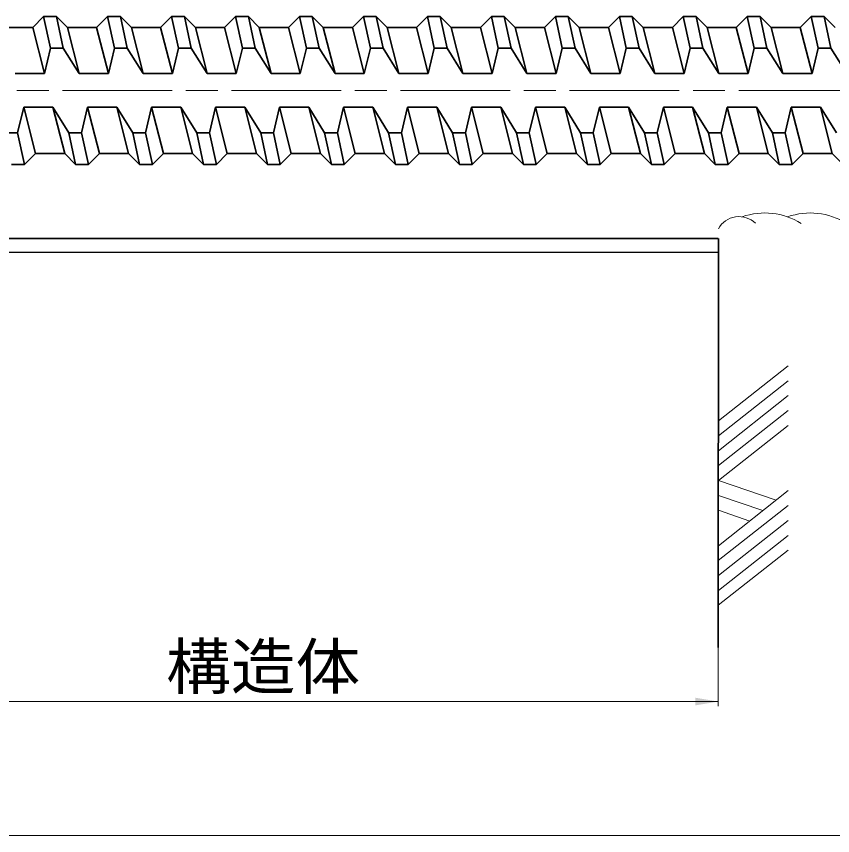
# Model space of a CAD drawing. Units: millimetres at full size, sheet at 1:2; details may follow other scales. Extents: x 1950 to 3632, y 944 to 2132.
# Drawn here: x 2310.4 to 2489, y 1641.6 to 1820.9 of the extents above; entities that cross this region are included whole.
import ezdxf
from ezdxf.enums import TextEntityAlignment as Align

# ---------------------------------------------------------------- set-up
doc = ezdxf.new("R2010")
doc.units = ezdxf.units.MM
doc.header["$LTSCALE"] = 2
doc.linetypes.add('CHAIN', pattern=[18.5, 12, -1.5, 3.5, -1.5])
for name, color, linetype, lineweight in [('1外形線', 7, 'Continuous', 35), ('2 細い実線', 3, 'Continuous', 20), ('4中心線', 1, 'CHAIN', 15), ('6寸法線', 4, 'Continuous', 18)]:
    doc.layers.add(name, color=color, linetype=linetype, lineweight=lineweight)
doc.styles.add('ＭＳ Ｐゴシック', font='')
doc.styles.get('ＭＳ Ｐゴシック').set_extended_font_data('MS PGothic')

# ---------------------------------------------------------------- blocks, each defined once
blk = doc.blocks.new('filled_arrow')
at = {"color": 0, "linetype": 'Continuous', "lineweight": -2}
blk.add_solid([(7.5, 1.25), (0, 0), (7.5, -1.25)], dxfattribs=at)

msp = doc.modelspace()

# ---------------------------------------------------------------- linework, layer by layer
at = {"layer": '1外形線'}
for p, q in [((2316.345, 1820.907), (2313.945, 1818.507)), ((2316.345, 1820.907), (2317.846, 1813.956)), ((2316.345, 1820.907), (2319.145, 1820.907)), ((2319.145, 1820.907), (2320.646, 1813.956)), ((2319.145, 1820.907), (2321.545, 1818.507)), ((2330.345, 1820.907), (2327.945, 1818.507)), ((2330.345, 1820.907), (2331.846, 1813.956)), ((2330.345, 1820.907), (2333.145, 1820.907)), ((2333.145, 1820.907), (2334.646, 1813.956)), ((2333.145, 1820.907), (2335.545, 1818.507)), ((2344.345, 1820.907), (2341.945, 1818.507)), ((2344.345, 1820.907), (2345.846, 1813.956)), ((2344.345, 1820.907), (2347.145, 1820.907)), ((2347.145, 1820.907), (2348.646, 1813.956)), ((2347.145, 1820.907), (2349.545, 1818.507)), ((2358.345, 1820.907), (2355.945, 1818.507)), ((2358.345, 1820.907), (2361.145, 1820.907)), ((2358.345, 1820.907), (2359.846, 1813.956)), ((2361.145, 1820.907), (2363.545, 1818.507)), ((2361.145, 1820.907), (2362.646, 1813.956)), ((2372.345, 1820.907), (2369.945, 1818.507)), ((2372.345, 1820.907), (2375.145, 1820.907)), ((2372.345, 1820.907), (2373.846, 1813.956)), ((2375.145, 1820.907), (2377.545, 1818.507)), ((2375.145, 1820.907), (2376.646, 1813.956)), ((2386.345, 1820.907), (2383.945, 1818.507)), ((2386.345, 1820.907), (2387.846, 1813.956)), ((2386.345, 1820.907), (2389.145, 1820.907)), ((2389.145, 1820.907), (2390.646, 1813.956)), ((2389.145, 1820.907), (2391.545, 1818.507)), ((2400.345, 1820.907), (2397.945, 1818.507)), ((2400.345, 1820.907), (2401.846, 1813.956)), ((2400.345, 1820.907), (2403.145, 1820.907)), ((2403.145, 1820.907), (2404.646, 1813.956)), ((2403.145, 1820.907), (2405.545, 1818.507)), ((2414.345, 1820.907), (2411.945, 1818.507)), ((2414.345, 1820.907), (2415.846, 1813.956)), ((2414.345, 1820.907), (2417.145, 1820.907)), ((2417.145, 1820.907), (2418.646, 1813.956)), ((2417.145, 1820.907), (2419.545, 1818.507)), ((2428.345, 1820.907), (2425.945, 1818.507)), ((2428.345, 1820.907), (2429.846, 1813.956)), ((2428.345, 1820.907), (2431.145, 1820.907)), ((2431.145, 1820.907), (2432.646, 1813.956)), ((2431.145, 1820.907), (2433.545, 1818.507)), ((2442.345, 1820.907), (2439.945, 1818.507)), ((2442.345, 1820.907), (2443.846, 1813.956)), ((2442.345, 1820.907), (2445.145, 1820.907)), ((2445.145, 1820.907), (2446.646, 1813.956)), ((2445.145, 1820.907), (2447.545, 1818.507)), ((2456.345, 1820.907), (2453.945, 1818.507)), ((2456.345, 1820.907), (2457.846, 1813.956)), ((2456.345, 1820.907), (2459.145, 1820.907)), ((2459.145, 1820.907), (2460.646, 1813.956)), ((2459.145, 1820.907), (2461.545, 1818.507)), ((2470.345, 1820.907), (2467.945, 1818.507)), ((2470.345, 1820.907), (2471.846, 1813.956)), ((2470.345, 1820.907), (2473.145, 1820.907)), ((2473.145, 1820.907), (2474.646, 1813.956)), ((2473.145, 1820.907), (2475.545, 1818.507)), ((2484.345, 1820.907), (2481.945, 1818.507)), ((2484.345, 1820.907), (2485.846, 1813.956)), ((2484.345, 1820.907), (2487.145, 1820.907)), ((2487.145, 1820.907), (2488.646, 1813.956)), ((2487.145, 1820.907), (2489.545, 1818.507)), ((2307.545, 1818.507), (2313.945, 1818.507)), ((2313.945, 1818.507), (2316.511, 1808.388)), ((2321.545, 1818.507), (2324.111, 1808.388)), ((2321.545, 1818.507), (2327.945, 1818.507)), ((2327.945, 1818.507), (2330.511, 1808.388)), ((2335.545, 1818.507), (2338.111, 1808.388)), ((2335.545, 1818.507), (2341.945, 1818.507)), ((2341.945, 1818.507), (2344.511, 1808.388)), ((2349.545, 1818.507), (2352.111, 1808.388)), ((2349.545, 1818.507), (2355.945, 1818.507)), ((2355.945, 1818.507), (2358.511, 1808.388)), ((2363.545, 1818.507), (2369.945, 1818.507)), ((2363.545, 1818.507), (2366.111, 1808.388)), ((2369.945, 1818.507), (2372.511, 1808.388)), ((2377.545, 1818.507), (2380.111, 1808.388)), ((2377.545, 1818.507), (2383.945, 1818.507)), ((2383.945, 1818.507), (2386.511, 1808.388)), ((2391.545, 1818.507), (2394.111, 1808.388)), ((2391.545, 1818.507), (2397.945, 1818.507)), ((2397.945, 1818.507), (2400.511, 1808.388)), ((2405.545, 1818.507), (2408.111, 1808.388)), ((2405.545, 1818.507), (2411.945, 1818.507)), ((2411.945, 1818.507), (2414.511, 1808.388)), ((2419.545, 1818.507), (2422.111, 1808.388)), ((2419.545, 1818.507), (2425.945, 1818.507)), ((2425.945, 1818.507), (2428.511, 1808.388)), ((2433.545, 1818.507), (2436.111, 1808.388)), ((2433.545, 1818.507), (2439.945, 1818.507)), ((2439.945, 1818.507), (2442.511, 1808.388)), ((2447.545, 1818.507), (2450.111, 1808.388)), ((2447.545, 1818.507), (2453.945, 1818.507)), ((2453.945, 1818.507), (2456.511, 1808.388)), ((2461.545, 1818.507), (2464.111, 1808.388)), ((2461.545, 1818.507), (2467.945, 1818.507)), ((2467.945, 1818.507), (2470.511, 1808.388)), ((2475.545, 1818.507), (2478.111, 1808.388)), ((2475.545, 1818.507), (2481.945, 1818.507)), ((2481.945, 1818.507), (2484.511, 1808.388)), ((2317.846, 1813.956), (2316.511, 1808.388)), ((2317.846, 1813.956), (2320.646, 1813.956)), ((2320.646, 1813.956), (2324.111, 1808.388)), ((2331.846, 1813.956), (2330.511, 1808.388)), ((2331.846, 1813.956), (2334.646, 1813.956)), ((2334.646, 1813.956), (2338.111, 1808.388)), ((2345.846, 1813.956), (2344.511, 1808.388)), ((2345.846, 1813.956), (2348.646, 1813.956)), ((2348.646, 1813.956), (2352.111, 1808.388)), ((2359.846, 1813.956), (2358.511, 1808.388)), ((2359.846, 1813.956), (2362.646, 1813.956)), ((2362.646, 1813.956), (2366.111, 1808.388)), ((2373.846, 1813.956), (2372.511, 1808.388)), ((2373.846, 1813.956), (2376.646, 1813.956)), ((2376.646, 1813.956), (2380.111, 1808.388)), ((2387.846, 1813.956), (2386.511, 1808.388)), ((2387.846, 1813.956), (2390.646, 1813.956)), ((2390.646, 1813.956), (2394.111, 1808.388)), ((2401.846, 1813.956), (2400.511, 1808.388)), ((2401.846, 1813.956), (2404.646, 1813.956)), ((2404.646, 1813.956), (2408.111, 1808.388)), ((2415.846, 1813.956), (2414.511, 1808.388)), ((2415.846, 1813.956), (2418.646, 1813.956)), ((2418.646, 1813.956), (2422.111, 1808.388)), ((2429.846, 1813.956), (2428.511, 1808.388)), ((2429.846, 1813.956), (2432.646, 1813.956)), ((2432.646, 1813.956), (2436.111, 1808.388)), ((2443.846, 1813.956), (2442.511, 1808.388)), ((2443.846, 1813.956), (2446.646, 1813.956)), ((2446.646, 1813.956), (2450.111, 1808.388)), ((2457.846, 1813.956), (2456.511, 1808.388)), ((2457.846, 1813.956), (2460.646, 1813.956)), ((2460.646, 1813.956), (2464.111, 1808.388)), ((2471.846, 1813.956), (2470.511, 1808.388)), ((2471.846, 1813.956), (2474.646, 1813.956)), ((2474.646, 1813.956), (2478.111, 1808.388)), ((2485.846, 1813.956), (2484.511, 1808.388)), ((2485.846, 1813.956), (2488.646, 1813.956)), ((2488.646, 1813.956), (2492.111, 1808.388)), ((2310.111, 1808.388), (2316.511, 1808.388)), ((2324.111, 1808.388), (2330.511, 1808.388)), ((2338.111, 1808.388), (2344.511, 1808.388)), ((2352.111, 1808.388), (2358.511, 1808.388)), ((2366.111, 1808.388), (2372.511, 1808.388)), ((2380.111, 1808.388), (2386.511, 1808.388)), ((2394.111, 1808.388), (2400.511, 1808.388)), ((2408.111, 1808.388), (2414.511, 1808.388)), ((2422.111, 1808.388), (2428.511, 1808.388)), ((2436.111, 1808.388), (2442.511, 1808.388)), ((2450.111, 1808.388), (2456.511, 1808.388)), ((2464.111, 1808.388), (2470.511, 1808.388)), ((2478.111, 1808.388), (2484.511, 1808.388)), ((2310.643, 1795.458), (2311.978, 1801.026)), ((2311.978, 1801.026), (2314.545, 1790.907)), ((2311.978, 1801.026), (2318.378, 1801.026)), ((2321.843, 1795.458), (2318.378, 1801.026)), ((2318.378, 1801.026), (2320.945, 1790.907)), ((2324.643, 1795.458), (2325.978, 1801.026)), ((2325.978, 1801.026), (2328.545, 1790.907)), ((2325.978, 1801.026), (2332.378, 1801.026)), ((2335.843, 1795.458), (2332.378, 1801.026)), ((2332.378, 1801.026), (2334.945, 1790.907)), ((2338.643, 1795.458), (2339.978, 1801.026)), ((2339.978, 1801.026), (2342.545, 1790.907)), ((2339.978, 1801.026), (2346.378, 1801.026)), ((2349.843, 1795.458), (2346.378, 1801.026)), ((2346.378, 1801.026), (2348.945, 1790.907)), ((2352.643, 1795.458), (2353.978, 1801.026)), ((2353.978, 1801.026), (2356.545, 1790.907)), ((2353.978, 1801.026), (2360.378, 1801.026)), ((2363.843, 1795.458), (2360.378, 1801.026)), ((2360.378, 1801.026), (2362.945, 1790.907)), ((2366.643, 1795.458), (2367.978, 1801.026)), ((2367.978, 1801.026), (2370.545, 1790.907)), ((2367.978, 1801.026), (2374.378, 1801.026)), ((2377.843, 1795.458), (2374.378, 1801.026)), ((2374.378, 1801.026), (2376.945, 1790.907)), ((2380.643, 1795.458), (2381.978, 1801.026)), ((2381.978, 1801.026), (2384.545, 1790.907)), ((2381.978, 1801.026), (2388.378, 1801.026)), ((2388.378, 1801.026), (2390.945, 1790.907)), ((2391.843, 1795.458), (2388.378, 1801.026)), ((2394.643, 1795.458), (2395.978, 1801.026)), ((2395.978, 1801.026), (2398.545, 1790.907)), ((2395.978, 1801.026), (2402.378, 1801.026)), ((2405.843, 1795.458), (2402.378, 1801.026)), ((2402.378, 1801.026), (2404.945, 1790.907)), ((2408.643, 1795.458), (2409.978, 1801.026)), ((2409.978, 1801.026), (2412.545, 1790.907)), ((2409.978, 1801.026), (2416.378, 1801.026)), ((2419.843, 1795.458), (2416.378, 1801.026)), ((2416.378, 1801.026), (2418.945, 1790.907)), ((2422.643, 1795.458), (2423.978, 1801.026)), ((2423.978, 1801.026), (2426.545, 1790.907)), ((2423.978, 1801.026), (2430.378, 1801.026)), ((2433.843, 1795.458), (2430.378, 1801.026)), ((2430.378, 1801.026), (2432.945, 1790.907)), ((2436.643, 1795.458), (2437.978, 1801.026)), ((2437.978, 1801.026), (2440.545, 1790.907)), ((2437.978, 1801.026), (2444.378, 1801.026)), ((2447.843, 1795.458), (2444.378, 1801.026)), ((2444.378, 1801.026), (2446.945, 1790.907)), ((2450.643, 1795.458), (2451.978, 1801.026)), ((2451.978, 1801.026), (2454.545, 1790.907)), ((2451.978, 1801.026), (2458.378, 1801.026)), ((2461.843, 1795.458), (2458.378, 1801.026)), ((2458.378, 1801.026), (2460.945, 1790.907)), ((2464.643, 1795.458), (2465.978, 1801.026)), ((2465.978, 1801.026), (2468.545, 1790.907)), ((2465.978, 1801.026), (2472.378, 1801.026)), ((2475.843, 1795.458), (2472.378, 1801.026)), ((2472.378, 1801.026), (2474.945, 1790.907)), ((2478.643, 1795.458), (2479.978, 1801.026)), ((2479.978, 1801.026), (2482.545, 1790.907)), ((2479.978, 1801.026), (2486.378, 1801.026)), ((2489.843, 1795.458), (2486.378, 1801.026)), ((2486.378, 1801.026), (2488.945, 1790.907)), ((2307.843, 1795.458), (2310.643, 1795.458)), ((2310.643, 1795.458), (2312.145, 1788.507)), ((2321.843, 1795.458), (2324.643, 1795.458)), ((2321.843, 1795.458), (2323.345, 1788.507)), ((2324.643, 1795.458), (2326.145, 1788.507)), ((2335.843, 1795.458), (2338.643, 1795.458)), ((2335.843, 1795.458), (2337.345, 1788.507)), ((2338.643, 1795.458), (2340.145, 1788.507)), ((2349.843, 1795.458), (2352.643, 1795.458)), ((2349.843, 1795.458), (2351.345, 1788.507)), ((2352.643, 1795.458), (2354.145, 1788.507)), ((2363.843, 1795.458), (2366.643, 1795.458)), ((2363.843, 1795.458), (2365.345, 1788.507)), ((2366.643, 1795.458), (2368.145, 1788.507)), ((2377.843, 1795.458), (2380.643, 1795.458)), ((2377.843, 1795.458), (2379.345, 1788.507)), ((2380.643, 1795.458), (2382.145, 1788.507)), ((2391.843, 1795.458), (2393.345, 1788.507)), ((2391.843, 1795.458), (2394.643, 1795.458)), ((2394.643, 1795.458), (2396.145, 1788.507)), ((2405.843, 1795.458), (2408.643, 1795.458)), ((2405.843, 1795.458), (2407.345, 1788.507)), ((2408.643, 1795.458), (2410.145, 1788.507)), ((2419.843, 1795.458), (2422.643, 1795.458)), ((2419.843, 1795.458), (2421.345, 1788.507)), ((2422.643, 1795.458), (2424.145, 1788.507)), ((2433.843, 1795.458), (2436.643, 1795.458)), ((2433.843, 1795.458), (2435.345, 1788.507)), ((2436.643, 1795.458), (2438.145, 1788.507)), ((2447.843, 1795.458), (2450.643, 1795.458)), ((2447.843, 1795.458), (2449.345, 1788.507)), ((2450.643, 1795.458), (2452.145, 1788.507)), ((2461.843, 1795.458), (2464.643, 1795.458)), ((2461.843, 1795.458), (2463.345, 1788.507)), ((2464.643, 1795.458), (2466.145, 1788.507)), ((2475.843, 1795.458), (2478.643, 1795.458)), ((2475.843, 1795.458), (2477.345, 1788.507)), ((2478.643, 1795.458), (2480.145, 1788.507)), ((2312.145, 1788.507), (2314.545, 1790.907)), ((2314.545, 1790.907), (2320.945, 1790.907)), ((2323.345, 1788.507), (2320.945, 1790.907)), ((2326.145, 1788.507), (2328.545, 1790.907)), ((2328.545, 1790.907), (2334.945, 1790.907)), ((2337.345, 1788.507), (2334.945, 1790.907)), ((2340.145, 1788.507), (2342.545, 1790.907)), ((2342.545, 1790.907), (2348.945, 1790.907)), ((2351.345, 1788.507), (2348.945, 1790.907)), ((2354.145, 1788.507), (2356.545, 1790.907)), ((2356.545, 1790.907), (2362.945, 1790.907)), ((2365.345, 1788.507), (2362.945, 1790.907)), ((2368.145, 1788.507), (2370.545, 1790.907)), ((2370.545, 1790.907), (2376.945, 1790.907)), ((2379.345, 1788.507), (2376.945, 1790.907)), ((2382.145, 1788.507), (2384.545, 1790.907)), ((2384.545, 1790.907), (2390.945, 1790.907)), ((2393.345, 1788.507), (2390.945, 1790.907)), ((2396.145, 1788.507), (2398.545, 1790.907)), ((2398.545, 1790.907), (2404.945, 1790.907)), ((2407.345, 1788.507), (2404.945, 1790.907)), ((2410.145, 1788.507), (2412.545, 1790.907)), ((2412.545, 1790.907), (2418.945, 1790.907)), ((2421.345, 1788.507), (2418.945, 1790.907)), ((2424.145, 1788.507), (2426.545, 1790.907)), ((2426.545, 1790.907), (2432.945, 1790.907)), ((2435.345, 1788.507), (2432.945, 1790.907)), ((2438.145, 1788.507), (2440.545, 1790.907)), ((2440.545, 1790.907), (2446.945, 1790.907)), ((2449.345, 1788.507), (2446.945, 1790.907)), ((2452.145, 1788.507), (2454.545, 1790.907)), ((2454.545, 1790.907), (2460.945, 1790.907)), ((2463.345, 1788.507), (2460.945, 1790.907)), ((2466.145, 1788.507), (2468.545, 1790.907)), ((2468.545, 1790.907), (2474.945, 1790.907)), ((2477.345, 1788.507), (2474.945, 1790.907)), ((2480.145, 1788.507), (2482.545, 1790.907)), ((2482.545, 1790.907), (2488.945, 1790.907)), ((2491.345, 1788.507), (2488.945, 1790.907)), ((2309.345, 1788.507), (2312.145, 1788.507)), ((2323.345, 1788.507), (2326.145, 1788.507)), ((2337.345, 1788.507), (2340.145, 1788.507)), ((2351.345, 1788.507), (2354.145, 1788.507)), ((2365.345, 1788.507), (2368.145, 1788.507)), ((2379.345, 1788.507), (2382.145, 1788.507)), ((2393.345, 1788.507), (2396.145, 1788.507)), ((2407.345, 1788.507), (2410.145, 1788.507)), ((2421.345, 1788.507), (2424.145, 1788.507)), ((2435.345, 1788.507), (2438.145, 1788.507)), ((2449.345, 1788.507), (2452.145, 1788.507)), ((2463.345, 1788.507), (2466.145, 1788.507)), ((2477.345, 1788.507), (2480.145, 1788.507)), ((2464.007, 1772.275), (2264.769, 1772.281)), ((2464.008, 1682.82), (2464.01, 1772.275)), ((2464.007, 1769.275), (2264.769, 1769.281))]:
    msp.add_line(p, q, dxfattribs=at)
at = {"layer": '2 細い実線'}
for p, q in [((2464.009, 1732.396), (2479.305, 1744.439)), ((2464.009, 1729.135), (2479.304, 1741.178)), ((2464.01, 1725.875), (2479.304, 1737.918)), ((2464.009, 1722.614), (2479.304, 1734.658)), ((2464.009, 1719.353), (2479.304, 1731.397)), ((2476.639, 1715.029), (2464.009, 1719.353)), ((2464.009, 1705.083), (2479.304, 1717.127)), ((2473.753, 1712.756), (2464.01, 1716.093)), ((2464.008, 1701.822), (2479.304, 1713.867)), ((2470.867, 1710.484), (2464.009, 1712.832)), ((2464.009, 1698.562), (2479.303, 1710.606)), ((2464.009, 1695.302), (2479.303, 1707.345)), ((2464.008, 1692.041), (2479.303, 1704.084))]:
    msp.add_line(p, q, dxfattribs=at)
for centre, radius, start, end in [((2468.533, 1771.91), 5.189, 45.9526, 150.66553), ((2474.202, 1762.943), 14.948, 58.00506, 109.39786), ((2484.132, 1762.943), 14.948, 58.00506, 109.39786)]:
    msp.add_arc(centre, radius, start, end, dxfattribs=at)
at = {"layer": '4中心線'}
msp.add_line((3528.467, 1804.661), (2136.53, 1804.661), dxfattribs=at)
at = {"layer": '6寸法線'}
for p, q in [((2464.002, 1682.74), (2464.002, 1669.983)), ((2264.764, 1670.983), (2464.002, 1670.983)), ((2164.771, 1641.647), (3472.745, 1641.647))]:
    msp.add_line(p, q, dxfattribs=at)

# ---------------------------------------------------------------- block references
at = {"layer": '6寸法線', "xscale": 0.667, "yscale": 0.667, "rotation": 180}
msp.add_blockref('filled_arrow', (2464.002, 1670.983), dxfattribs=at)

# ---------------------------------------------------------------- texts
at = {"layer": '6寸法線', "style": 'ＭＳ Ｐゴシック', "width": 1.05}
msp.add_text('構造体', height=9.897, dxfattribs=at).set_placement((2364.383, 1678.63), align=Align.MIDDLE_CENTER)

doc.saveas('drawing.dxf')
